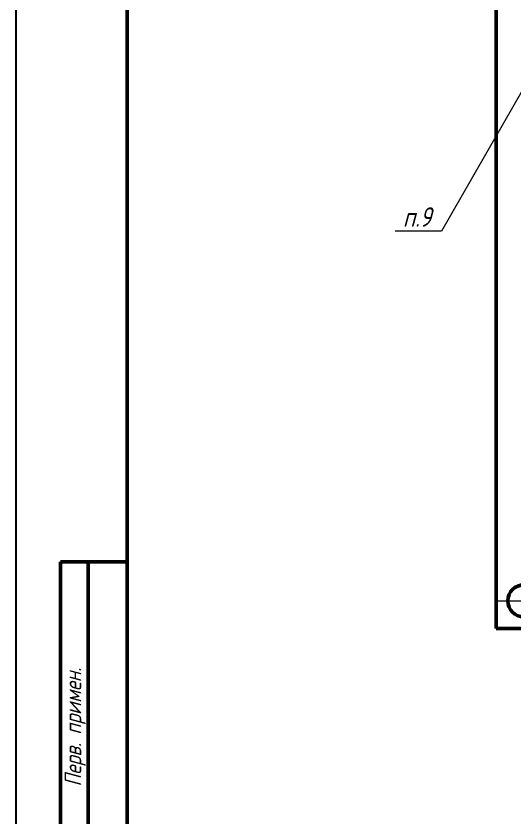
# Model space of a CAD drawing. Extents: x 260 to 1101, y 70 to 664.
# Drawn here: x 260 to 349.9, y 315.9 to 460.3 of the extents above; entities that cross this region are included whole.
import ezdxf

# ---------------------------------------------------------------- set-up
doc = ezdxf.new("R2010")
doc.units = 0
doc.header["$MEASUREMENT"] = 0
doc.layers.get('0').update_dxf_attribs({"linetype": 'CONTINUOUS', "lineweight": 15})
doc.layers.add('KONTUR', color=7, linetype='CONTINUOUS')
for name, color, linetype, lineweight in [('Основная', 7, 'CONTINUOUS', 50), ('текст', 7, 'CONTINUOUS', 30), ('тонкая', 7, 'CONTINUOUS', 20)]:
    doc.layers.add(name, color=color, linetype=linetype, lineweight=lineweight)
doc.styles.add('GOST type A0', font='', dxfattribs={"oblique": 15, "height": 3.5})
doc.styles.get('GOST type A0').set_extended_font_data('GOST type A')

msp = doc.modelspace()

# ---------------------------------------------------------------- linework, layer by layer
msp.add_line((346.5, 354.961), (356.5, 354.961))
msp.add_line((346.5, 354.961), (356.5, 354.961))
at = {"layer": 'KONTUR'}
msp.add_line((260, 70), (260, 664), dxfattribs=at)
at = {"layer": 'Основная'}
for p, q in [((280, 115), (280, 659)), ((346.5, 589.961), (346.5, 349.961)), ((268, 362), (268, 242)), ((280, 362), (268, 362)), ((273, 242), (273, 362)), ((346.5, 349.961), (506.5, 349.961))]:
    msp.add_line(p, q, dxfattribs=at)
for start, end in [(90, 180), (180, 270)]:
    msp.add_arc((351.5, 354.961), 2.9, start, end, dxfattribs=at)
at = {"layer": 'тонкая'}
for p, q in [((353.136, 450.284), (336.631, 421.523)), ((336.631, 421.523), (328.278, 421.523))]:
    msp.add_line(p, q, dxfattribs=at)

# ---------------------------------------------------------------- texts
at = {"layer": 'текст', "style": 'GOST type A0', "oblique": 15}
msp.add_text('Перв. примен.', height=3, rotation=90, dxfattribs=at).set_placement((271.753, 321.513))
at = {"layer": 'тонкая', "insert": (329.689, 425.843), "char_height": 3.5, "attachment_point": 1, "style": 'GOST type A0'}
msp.add_mtext_dynamic_manual_height_columns('п.9', width=7.63752, gutter_width=17.5, heights=[0], dxfattribs=at)

doc.saveas('drawing.dxf')
